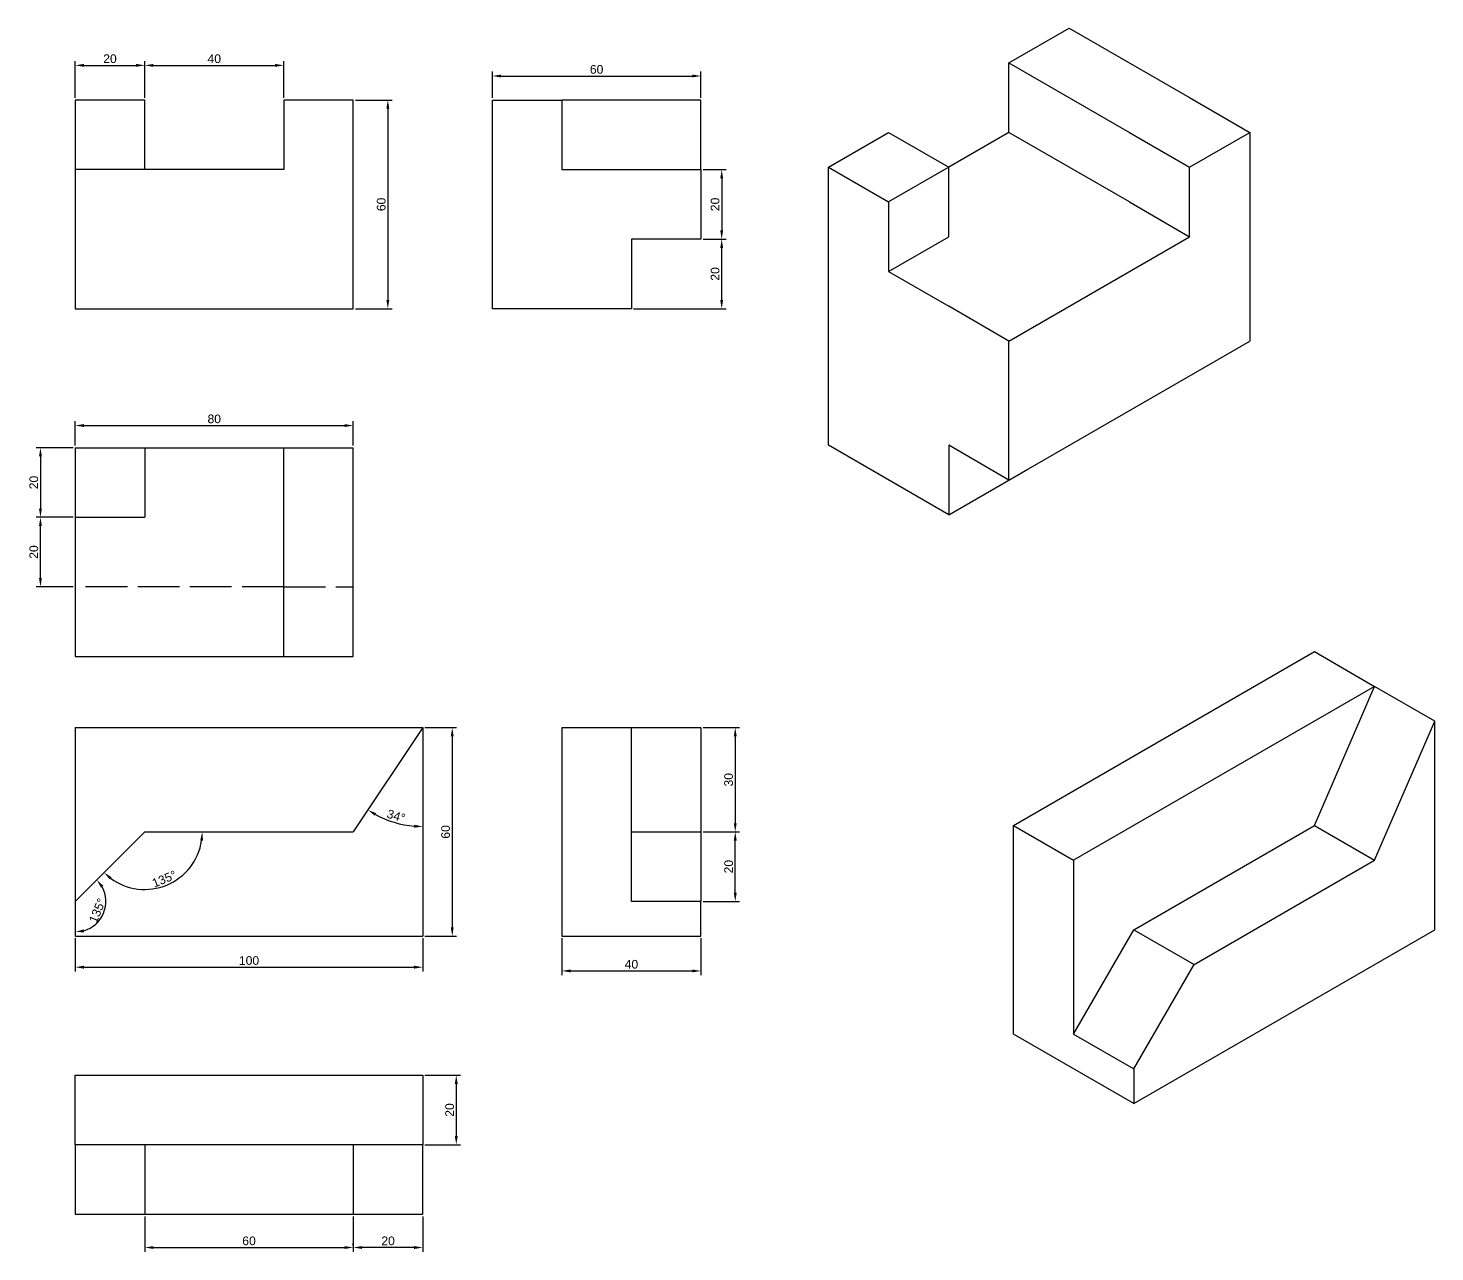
# Model space of a CAD drawing. Header units: millimetres. Extents: x 27 to 432, y 29 to 1603.
# Drawn here: x 26.7 to 431.4, y 809.3 to 1161.3 of the extents above; entities that cross this region are included whole.
import ezdxf

# ---------------------------------------------------------------- set-up
doc = ezdxf.new("R2010")
doc.units = ezdxf.units.MM
doc.linetypes.add('ACAD_ISO02W100', pattern=[15, 12, -3])
doc.layers.get('0').update_dxf_attribs({"color": 172})
doc.layers.add('traço', color=7, linetype='ACAD_ISO02W100')
doc.styles.get("Standard").update_dxf_attribs({"font": 'arial.ttf'})
doc.dimstyles.new('ISO-25', dxfattribs={"dimtxt": 2.5, "dimasz": 2.5, "dimexe": 1.25, "dimexo": 0.625, "dimtad": 1, "dimtxsty": 'Standard', "dimcen": 2.5, "dimadec": 0, "dimazin": 0, "dimtfac": 1, "dimtmove": 0, "dimatfit": 3, "dimfxl": 1, "dimarcsym": 0})

# ---------------------------------------------------------------- blocks, each defined once
blk = doc.blocks.new('*D35')
at = {"layer": 'Defpoints', "color": 0, "lineweight": -2, "transparency": 16777216}
for p, q in [((140.87, 960.12), (149.96, 960.12)), ((148.71, 957.62), (148.71, 902.62)), ((140.87, 900.12), (149.96, 900.12))]:
    blk.add_line(p, q, dxfattribs=at)
at = {"layer": 'Defpoints', "color": 0, "transparency": 16777216}
for p in [(140.25, 960.12), (140.25, 900.12), (148.71, 900.12)]:
    blk.add_point(p, dxfattribs=at)
for points in [[(148.29, 957.62), (149.12, 957.62), (148.71, 960.12)], [(148.29, 902.62), (149.12, 902.62), (148.71, 900.12)]]:
    blk.add_solid(points, dxfattribs=at)
at = {"layer": 'Defpoints', "color": 0, "transparency": 16777216, "insert": (146.81, 930.12), "char_height": 2.5, "attachment_point": 5, "rotation": 90}
blk.add_mtext('60', dxfattribs=at)
blk = doc.blocks.new('*D36')
at = {"layer": 'Defpoints', "color": 0, "lineweight": -2, "transparency": 16777216}
for p, q in [((220.87, 960.12), (231.38, 960.12)), ((230.13, 957.62), (230.13, 932.62)), ((220.87, 930.12), (231.38, 930.12))]:
    blk.add_line(p, q, dxfattribs=at)
at = {"layer": 'Defpoints', "color": 0, "transparency": 16777216}
for p in [(220.25, 960.12), (220.25, 930.12), (230.13, 930.12)]:
    blk.add_point(p, dxfattribs=at)
for points in [[(229.71, 957.62), (230.54, 957.62), (230.13, 960.12)], [(229.71, 932.62), (230.54, 932.62), (230.13, 930.12)]]:
    blk.add_solid(points, dxfattribs=at)
at = {"layer": 'Defpoints', "color": 0, "transparency": 16777216, "insert": (228.22, 945.12), "char_height": 2.5, "attachment_point": 5, "rotation": 90}
blk.add_mtext('30', dxfattribs=at)
blk = doc.blocks.new('*D37')
at = {"layer": 'Defpoints', "color": 0, "lineweight": -2, "transparency": 16777216}
for p, q in [((230.13, 912.62), (230.13, 927.62)), ((230.75, 930.12), (231.38, 930.12)), ((220.87, 910.12), (231.38, 910.12))]:
    blk.add_line(p, q, dxfattribs=at)
at = {"layer": 'Defpoints', "color": 0, "transparency": 16777216}
for p in [(230.13, 930.12), (230.13, 930.12), (220.25, 910.12)]:
    blk.add_point(p, dxfattribs=at)
for points in [[(229.71, 927.62), (230.54, 927.62), (230.13, 930.12)], [(229.71, 912.62), (230.54, 912.62), (230.13, 910.12)]]:
    blk.add_solid(points, dxfattribs=at)
at = {"layer": 'Defpoints', "color": 0, "transparency": 16777216, "insert": (228.23, 920.12), "char_height": 2.5, "attachment_point": 5, "rotation": 90}
blk.add_mtext('20', dxfattribs=at)
blk = doc.blocks.new('*D38')
at = {"layer": 'Defpoints', "color": 0, "lineweight": -2, "transparency": 16777216}
for p, q in [((40.25, 899.5), (40.25, 889.95)), ((140.25, 899.5), (140.25, 889.95)), ((42.75, 891.2), (137.75, 891.2))]:
    blk.add_line(p, q, dxfattribs=at)
at = {"layer": 'Defpoints', "color": 0, "transparency": 16777216}
for p in [(40.25, 900.12), (140.25, 900.12), (140.25, 891.2)]:
    blk.add_point(p, dxfattribs=at)
for points in [[(42.75, 891.62), (42.75, 890.78), (40.25, 891.2)], [(137.75, 891.62), (137.75, 890.78), (140.25, 891.2)]]:
    blk.add_solid(points, dxfattribs=at)
at = {"layer": 'Defpoints', "color": 0, "transparency": 16777216, "insert": (90.25, 893.1), "char_height": 2.5, "attachment_point": 5}
blk.add_mtext('100', dxfattribs=at)
blk = doc.blocks.new('*D39')
at = {"layer": 'Defpoints', "color": 0, "lineweight": -2, "transparency": 16777216}
for p, q in [((120.25, 819.5), (120.25, 809.31)), ((140.25, 819.5), (140.25, 809.31)), ((137.75, 810.56), (122.75, 810.56))]:
    blk.add_line(p, q, dxfattribs=at)
at = {"layer": 'Defpoints', "color": 0, "transparency": 16777216}
for p in [(120.25, 820.12), (140.25, 820.12), (120.25, 810.56)]:
    blk.add_point(p, dxfattribs=at)
for points in [[(122.75, 810.97), (122.75, 810.14), (120.25, 810.56)], [(137.75, 810.97), (137.75, 810.14), (140.25, 810.56)]]:
    blk.add_solid(points, dxfattribs=at)
at = {"layer": 'Defpoints', "color": 0, "transparency": 16777216, "insert": (130.25, 812.46), "char_height": 2.5, "attachment_point": 5}
blk.add_mtext('20', dxfattribs=at)
blk = doc.blocks.new('*D40')
at = {"layer": 'Defpoints', "color": 0, "lineweight": -2, "transparency": 16777216}
for p, q in [((60.25, 819.5), (60.25, 809.31)), ((62.75, 810.56), (117.75, 810.56)), ((120.25, 811.18), (120.25, 811.81))]:
    blk.add_line(p, q, dxfattribs=at)
at = {"layer": 'Defpoints', "color": 0, "transparency": 16777216}
for p in [(60.25, 820.12), (120.25, 810.56), (120.25, 810.56)]:
    blk.add_point(p, dxfattribs=at)
for points in [[(62.75, 810.97), (62.75, 810.14), (60.25, 810.56)], [(117.75, 810.97), (117.75, 810.14), (120.25, 810.56)]]:
    blk.add_solid(points, dxfattribs=at)
at = {"layer": 'Defpoints', "color": 0, "transparency": 16777216, "insert": (90.25, 812.46), "char_height": 2.5, "attachment_point": 5}
blk.add_mtext('60', dxfattribs=at)
blk = doc.blocks.new('*D41')
at = {"layer": 'Defpoints', "color": 0, "lineweight": -2, "transparency": 16777216}
for p, q in [((180.25, 899.5), (180.25, 888.87)), ((220.25, 899.5), (220.25, 888.87)), ((182.75, 890.12), (217.75, 890.12))]:
    blk.add_line(p, q, dxfattribs=at)
at = {"layer": 'Defpoints', "color": 0, "transparency": 16777216}
for p in [(180.25, 900.12), (220.25, 900.12), (220.25, 890.12)]:
    blk.add_point(p, dxfattribs=at)
for points in [[(182.75, 890.54), (182.75, 889.71), (180.25, 890.12)], [(217.75, 890.54), (217.75, 889.71), (220.25, 890.12)]]:
    blk.add_solid(points, dxfattribs=at)
at = {"layer": 'Defpoints', "color": 0, "transparency": 16777216, "insert": (200.25, 892.02), "char_height": 2.5, "attachment_point": 5}
blk.add_mtext('40', dxfattribs=at)
blk = doc.blocks.new('*D42')
at = {"layer": 'Defpoints', "color": 0, "lineweight": -2, "transparency": 16777216}
for p, q in [((140.87, 860.12), (151.12, 860.12)), ((149.87, 857.62), (149.87, 842.62)), ((140.87, 840.12), (151.12, 840.12))]:
    blk.add_line(p, q, dxfattribs=at)
at = {"layer": 'Defpoints', "color": 0, "transparency": 16777216}
for p in [(140.25, 860.12), (140.25, 840.12), (149.87, 840.12)]:
    blk.add_point(p, dxfattribs=at)
for points in [[(149.45, 857.62), (150.28, 857.62), (149.87, 860.12)], [(149.45, 842.62), (150.28, 842.62), (149.87, 840.12)]]:
    blk.add_solid(points, dxfattribs=at)
at = {"layer": 'Defpoints', "color": 0, "transparency": 16777216, "insert": (147.97, 850.12), "char_height": 2.5, "attachment_point": 5, "rotation": 90}
blk.add_mtext('20', dxfattribs=at)
blk = doc.blocks.new('*D43')
at = {"color": 0, "lineweight": -2, "transparency": 16777216}
for p, q in [((40.25, 1041.25), (40.25, 1048.26)), ((120.25, 1041.25), (120.25, 1048.26)), ((42.75, 1047.01), (117.75, 1047.01))]:
    blk.add_line(p, q, dxfattribs=at)
at = {"color": 0, "transparency": 16777216}
for points in [[(42.75, 1047.43), (42.75, 1046.59), (40.25, 1047.01)], [(117.75, 1047.43), (117.75, 1046.59), (120.25, 1047.01)]]:
    blk.add_solid(points, dxfattribs=at)
at = {"layer": 'Defpoints', "color": 0, "transparency": 16777216}
for p in [(120.25, 1047.01), (40.25, 1040.62), (120.25, 1040.62)]:
    blk.add_point(p, dxfattribs=at)
at = {"color": 0, "transparency": 16777216, "insert": (80.25, 1048.91), "char_height": 2.5, "attachment_point": 5}
blk.add_mtext('80', dxfattribs=at)
blk = doc.blocks.new('*D44')
at = {"color": 0, "lineweight": -2, "transparency": 16777216}
for p, q in [((40.25, 1141.25), (40.25, 1151.87)), ((42.75, 1150.62), (57.75, 1150.62)), ((60.25, 1141.25), (60.25, 1151.87))]:
    blk.add_line(p, q, dxfattribs=at)
at = {"color": 0, "transparency": 16777216}
for points in [[(42.75, 1151.04), (42.75, 1150.2), (40.25, 1150.62)], [(57.75, 1151.04), (57.75, 1150.2), (60.25, 1150.62)]]:
    blk.add_solid(points, dxfattribs=at)
at = {"layer": 'Defpoints', "color": 0, "transparency": 16777216}
for p in [(60.25, 1150.62), (40.25, 1140.62), (60.25, 1140.62)]:
    blk.add_point(p, dxfattribs=at)
at = {"color": 0, "transparency": 16777216, "insert": (50.25, 1152.52), "char_height": 2.5, "attachment_point": 5}
blk.add_mtext('20', dxfattribs=at)
blk = doc.blocks.new('*D45')
at = {"color": 0, "lineweight": -2, "transparency": 16777216}
for p, q in [((60.25, 1141.25), (60.25, 1151.87)), ((62.75, 1150.62), (97.75, 1150.62)), ((100.25, 1141.25), (100.25, 1151.87))]:
    blk.add_line(p, q, dxfattribs=at)
at = {"color": 0, "transparency": 16777216}
for points in [[(62.75, 1151.04), (62.75, 1150.2), (60.25, 1150.62)], [(97.75, 1151.04), (97.75, 1150.2), (100.25, 1150.62)]]:
    blk.add_solid(points, dxfattribs=at)
at = {"layer": 'Defpoints', "color": 0, "transparency": 16777216}
for p in [(100.25, 1150.62), (60.25, 1140.62), (100.25, 1140.62)]:
    blk.add_point(p, dxfattribs=at)
at = {"color": 0, "transparency": 16777216, "insert": (80.25, 1152.52), "char_height": 2.5, "attachment_point": 5}
blk.add_mtext('40', dxfattribs=at)
blk = doc.blocks.new('*D46')
at = {"color": 0, "lineweight": -2, "transparency": 16777216}
for p, q in [((120.87, 1140.62), (131.43, 1140.62)), ((130.18, 1138.12), (130.18, 1083.12)), ((120.87, 1080.62), (131.43, 1080.62))]:
    blk.add_line(p, q, dxfattribs=at)
at = {"color": 0, "transparency": 16777216}
for points in [[(129.76, 1138.12), (130.6, 1138.12), (130.18, 1140.62)], [(129.76, 1083.12), (130.6, 1083.12), (130.18, 1080.62)]]:
    blk.add_solid(points, dxfattribs=at)
at = {"layer": 'Defpoints', "color": 0, "transparency": 16777216}
for p in [(120.25, 1140.62), (120.25, 1080.62), (130.18, 1080.62)]:
    blk.add_point(p, dxfattribs=at)
at = {"color": 0, "transparency": 16777216, "insert": (128.28, 1110.62), "char_height": 2.5, "attachment_point": 5, "rotation": 90}
blk.add_mtext('60', dxfattribs=at)
blk = doc.blocks.new('*D47')
at = {"color": 0, "linetype": 'ByBlock', "lineweight": -2, "transparency": 16777216}
for p, q in [((220.87, 1100.62), (227.48, 1100.62)), ((226.23, 1083.12), (226.23, 1098.12)), ((200.87, 1080.62), (227.48, 1080.62))]:
    blk.add_line(p, q, dxfattribs=at)
for points in [[(225.81, 1098.12), (226.64, 1098.12), (226.23, 1100.62)], [(225.81, 1083.12), (226.64, 1083.12), (226.23, 1080.62)]]:
    blk.add_solid(points, dxfattribs=at)
at = {"layer": 'Defpoints', "color": 0, "linetype": 'ByBlock', "lineweight": -2, "transparency": 16777216}
for p in [(220.25, 1100.62), (226.23, 1100.62), (200.25, 1080.62)]:
    blk.add_point(p, dxfattribs=at)
at = {"color": 0, "linetype": 'ByBlock', "lineweight": -2, "transparency": 16777216, "insert": (224.33, 1090.62), "char_height": 2.5, "attachment_point": 5, "rotation": 90}
blk.add_mtext('20', dxfattribs=at)
blk = doc.blocks.new('*D48')
at = {"color": 0, "linetype": 'ByBlock', "lineweight": -2, "transparency": 16777216}
for p, q in [((220.87, 1120.62), (227.48, 1120.62)), ((226.23, 1118.12), (226.23, 1103.12)), ((226.85, 1100.62), (227.48, 1100.62))]:
    blk.add_line(p, q, dxfattribs=at)
for points in [[(225.81, 1118.12), (226.64, 1118.12), (226.23, 1120.62)], [(225.81, 1103.12), (226.64, 1103.12), (226.23, 1100.62)]]:
    blk.add_solid(points, dxfattribs=at)
at = {"layer": 'Defpoints', "color": 0, "linetype": 'ByBlock', "lineweight": -2, "transparency": 16777216}
for p in [(220.25, 1120.62), (226.23, 1100.62), (226.23, 1100.62)]:
    blk.add_point(p, dxfattribs=at)
at = {"color": 0, "linetype": 'ByBlock', "lineweight": -2, "transparency": 16777216, "insert": (224.33, 1110.62), "char_height": 2.5, "attachment_point": 5, "rotation": 90}
blk.add_mtext('20', dxfattribs=at)
blk = doc.blocks.new('*D49')
at = {"color": 0, "linetype": 'ByBlock', "lineweight": -2, "transparency": 16777216}
for p, q in [((160.25, 1141.25), (160.25, 1148.81)), ((162.75, 1147.56), (217.75, 1147.56)), ((220.25, 1141.25), (220.25, 1148.81))]:
    blk.add_line(p, q, dxfattribs=at)
for points in [[(162.75, 1147.98), (162.75, 1147.15), (160.25, 1147.56)], [(217.75, 1147.98), (217.75, 1147.15), (220.25, 1147.56)]]:
    blk.add_solid(points, dxfattribs=at)
at = {"layer": 'Defpoints', "color": 0, "linetype": 'ByBlock', "lineweight": -2, "transparency": 16777216}
for p in [(220.25, 1147.56), (160.25, 1140.62), (220.25, 1140.62)]:
    blk.add_point(p, dxfattribs=at)
at = {"color": 0, "linetype": 'ByBlock', "lineweight": -2, "transparency": 16777216, "insert": (190.25, 1149.46), "char_height": 2.5, "attachment_point": 5}
blk.add_mtext('60', dxfattribs=at)
blk = doc.blocks.new('*D50')
at = {"color": 0, "linetype": 'ByBlock', "lineweight": -2, "transparency": 16777216}
for p, q in [((39.62, 1040.62), (29, 1040.62)), ((30.25, 1038.12), (30.25, 1023.12)), ((39.62, 1020.62), (29, 1020.62))]:
    blk.add_line(p, q, dxfattribs=at)
for points in [[(29.83, 1038.12), (30.66, 1038.12), (30.25, 1040.62)], [(29.83, 1023.12), (30.66, 1023.12), (30.25, 1020.62)]]:
    blk.add_solid(points, dxfattribs=at)
at = {"layer": 'Defpoints', "color": 0, "linetype": 'ByBlock', "lineweight": -2, "transparency": 16777216}
for p in [(40.25, 1040.62), (30.25, 1020.62), (40.25, 1020.62)]:
    blk.add_point(p, dxfattribs=at)
at = {"color": 0, "linetype": 'ByBlock', "lineweight": -2, "transparency": 16777216, "insert": (28.34, 1030.62), "char_height": 2.5, "attachment_point": 5, "rotation": 90}
blk.add_mtext('20', dxfattribs=at)
blk = doc.blocks.new('*D51')
at = {"color": 0, "linetype": 'ByBlock', "lineweight": -2, "transparency": 16777216}
for p, q in [((29.62, 1020.62), (29, 1020.62)), ((30.25, 1003.12), (30.25, 1018.12)), ((39.62, 1000.62), (29, 1000.62))]:
    blk.add_line(p, q, dxfattribs=at)
for points in [[(29.83, 1018.12), (30.66, 1018.12), (30.25, 1020.62)], [(29.83, 1003.12), (30.66, 1003.12), (30.25, 1000.62)]]:
    blk.add_solid(points, dxfattribs=at)
at = {"layer": 'Defpoints', "color": 0, "linetype": 'ByBlock', "lineweight": -2, "transparency": 16777216}
for p in [(30.25, 1020.62), (30.25, 1020.62), (40.25, 1000.62)]:
    blk.add_point(p, dxfattribs=at)
at = {"color": 0, "linetype": 'ByBlock', "lineweight": -2, "transparency": 16777216, "insert": (28.34, 1010.62), "char_height": 2.5, "attachment_point": 5, "rotation": 90}
blk.add_mtext('20', dxfattribs=at)
blk = doc.blocks.new('*D78')
at = {"layer": 'Defpoints', "color": 0, "linetype": 'ByBlock', "lineweight": -2, "transparency": 16777216}
for p in [(140.25, 960.12), (140.25, 960.12), (129.37, 933.81), (120.25, 930.12), (140.25, 900.12)]:
    blk.add_point(p, dxfattribs=at)
at = {"layer": 'traço', "color": 0, "linetype": 'ByBlock', "lineweight": -2, "transparency": 16777216}
blk.add_arc((140.25, 960.12), 28.47, 241.3426, 264.9674, dxfattribs=at)
for points in [[(126.38, 934.78), (126.81, 935.5), (124.45, 936.43)], [(137.77, 932.18), (137.73, 931.34), (140.25, 931.65)]]:
    blk.add_solid(points, dxfattribs=at)
at = {"layer": 'traço', "color": 0, "linetype": 'ByBlock', "lineweight": -2, "transparency": 16777216, "insert": (132.55, 934.69), "char_height": 2.5, "attachment_point": 5, "rotation": 343.155}
blk.add_mtext('34°', dxfattribs=at)
blk = doc.blocks.new('*D79')
at = {"layer": 'Defpoints', "color": 0, "linetype": 'ByBlock', "lineweight": -2, "transparency": 16777216}
for p in [(40.25, 960.12), (60.25, 930.12), (40.25, 910.12), (46.48, 903.89), (40.25, 900.12)]:
    blk.add_point(p, dxfattribs=at)
at = {"layer": 'traço', "color": 0, "linetype": 'ByBlock', "lineweight": -2, "transparency": 16777216}
blk.add_arc((40.25, 910.12), 8.81, 286.3085, 28.6915, dxfattribs=at)
for points in [[(47.64, 914.1), (48.31, 914.6), (46.48, 916.35)], [(42.78, 901.25), (42.66, 902.08), (40.25, 901.31)]]:
    blk.add_solid(points, dxfattribs=at)
at = {"layer": 'traço', "color": 0, "linetype": 'ByBlock', "lineweight": -2, "transparency": 16777216, "insert": (46.63, 907.48), "char_height": 2.5, "attachment_point": 5, "rotation": 67.5}
blk.add_mtext('135°', dxfattribs=at)
blk = doc.blocks.new('*D80')
at = {"layer": 'Defpoints', "color": 0, "linetype": 'ByBlock', "lineweight": -2, "transparency": 16777216}
for p in [(60.25, 930.12), (60.25, 930.12), (120.25, 930.12), (60.25, 913.56), (40.25, 910.12)]:
    blk.add_point(p, dxfattribs=at)
at = {"layer": 'traço', "color": 0, "linetype": 'ByBlock', "lineweight": -2, "transparency": 16777216}
blk.add_arc((60.25, 930.12), 16.56, 233.6573, 351.3427, dxfattribs=at)
for points in [[(76.2, 927.66), (77.03, 927.6), (76.81, 930.12)], [(50.16, 916.47), (50.7, 917.1), (48.54, 918.41)]]:
    blk.add_solid(points, dxfattribs=at)
at = {"layer": 'traço', "color": 0, "linetype": 'ByBlock', "lineweight": -2, "transparency": 16777216, "insert": (65.86, 916.58), "char_height": 2.5, "attachment_point": 5, "rotation": 22.5}
blk.add_mtext('135°', dxfattribs=at)

msp = doc.modelspace()

# ---------------------------------------------------------------- linework, layer by layer
at = {"layer": 'Defpoints', "color": 0, "linetype": 'ByBlock', "lineweight": -2}
for p, q in [((308.868, 1151.329), (326.189, 1161.329)), ((326.189, 1161.329), (360.83, 1141.329)), ((308.868, 1131.329), (308.868, 1151.329)), ((308.868, 1151.329), (343.509, 1131.329)), ((360.83, 1141.329), (378.15, 1131.329)), ((256.907, 1121.329), (274.227, 1131.329)), ((274.227, 1131.329), (291.548, 1121.329)), ((308.868, 1131.329), (291.548, 1121.329)), ((326.189, 1121.329), (308.868, 1131.329)), ((343.509, 1131.329), (360.83, 1121.329)), ((360.83, 1121.329), (378.15, 1131.329)), ((378.15, 1131.329), (378.15, 1071.329)), ((256.907, 1041.329), (256.907, 1121.329)), ((256.907, 1121.329), (274.227, 1111.329)), ((291.548, 1121.329), (274.227, 1111.329)), ((291.548, 1101.329), (291.548, 1121.329)), ((343.509, 1111.329), (326.189, 1121.329)), ((360.83, 1101.329), (360.83, 1121.329)), ((60.246, 1120.62), (40.246, 1120.62)), ((274.227, 1111.329), (274.227, 1091.329)), ((343.509, 1111.329), (360.83, 1101.329)), ((274.227, 1091.329), (291.548, 1101.329)), ((308.868, 1071.329), (360.83, 1101.329)), ((274.227, 1091.329), (291.548, 1081.329)), ((308.868, 1071.329), (291.548, 1081.329)), ((308.868, 1031.329), (378.15, 1071.329)), ((308.868, 1031.329), (308.868, 1071.329)), ((291.548, 1021.329), (256.907, 1041.329)), ((291.548, 1041.329), (291.548, 1021.329)), ((308.868, 1031.329), (291.548, 1041.329)), ((291.548, 1021.329), (314.252, 1034.438))]:
    msp.add_line(p, q, dxfattribs=at)
at = {"layer": 'Defpoints', "color": 0}
for p, q in [((60.246, 1140.62), (40.246, 1140.62)), ((40.246, 1140.62), (40.246, 1080.62)), ((60.246, 1120.62), (60.246, 1140.62)), ((120.246, 1140.62), (100.246, 1140.62)), ((100.246, 1140.62), (100.246, 1120.62)), ((120.246, 1080.62), (120.246, 1140.62)), ((160.246, 1080.62), (160.246, 1140.62)), ((100.246, 1120.62), (60.246, 1120.62)), ((220.246, 1120.62), (220.246, 1100.62)), ((220.246, 1100.62), (200.246, 1100.62)), ((200.246, 1100.62), (200.246, 1080.62)), ((40.246, 1080.62), (120.246, 1080.62)), ((200.246, 1080.62), (160.246, 1080.62)), ((40.246, 1040.62), (120.246, 1040.62)), ((40.246, 1040.62), (40.246, 980.62)), ((60.246, 1040.62), (60.246, 1020.62)), ((100.246, 980.62), (100.246, 1040.62)), ((120.246, 980.62), (120.246, 1040.62)), ((40.246, 1020.62), (60.246, 1020.62)), ((40.246, 980.62), (120.246, 980.62)), ((310.148, 931.971), (396.751, 981.971)), ((396.751, 981.971), (414.071, 971.971)), ((414.071, 971.971), (327.469, 921.971)), ((396.751, 931.971), (414.071, 971.971)), ((431.392, 961.971), (414.071, 971.971)), ((40.246, 960.122), (140.246, 960.122)), ((40.246, 960.122), (40.246, 900.122)), ((140.246, 960.122), (120.246, 930.122)), ((140.246, 960.122), (140.246, 900.122)), ((180.246, 960.122), (180.246, 900.122)), ((180.246, 960.122), (200.246, 960.122)), ((200.246, 960.122), (220.246, 960.122)), ((200.246, 930.122), (200.246, 960.122)), ((220.246, 960.122), (220.246, 910.122)), ((414.071, 921.971), (431.392, 961.971)), ((431.392, 901.971), (431.392, 961.971)), ((310.148, 871.971), (310.148, 931.971)), ((310.148, 931.971), (327.469, 921.971)), ((344.789, 901.971), (396.751, 931.971)), ((396.751, 931.971), (414.071, 921.971)), ((60.246, 930.122), (40.246, 910.122)), ((60.246, 930.122), (120.246, 930.122)), ((200.246, 910.122), (200.246, 930.122)), ((200.246, 930.122), (220.246, 930.122)), ((327.469, 921.971), (327.469, 871.971)), ((362.11, 891.971), (414.071, 921.971)), ((220.246, 910.122), (200.246, 910.122)), ((220.246, 900.122), (220.246, 910.122)), ((40.246, 900.122), (140.246, 900.122)), ((180.246, 900.122), (220.246, 900.122)), ((327.469, 871.971), (344.789, 901.971)), ((344.789, 851.971), (431.392, 901.971)), ((344.789, 901.971), (362.11, 891.971)), ((344.789, 861.971), (362.11, 891.971)), ((344.789, 851.971), (310.148, 871.971)), ((327.469, 871.971), (344.789, 861.971)), ((40.246, 840.122), (40.246, 860.122)), ((40.246, 860.122), (140.246, 860.122)), ((140.246, 860.122), (140.246, 840.122)), ((344.789, 861.971), (344.789, 851.971)), ((60.246, 840.122), (40.246, 840.122)), ((40.246, 840.122), (40.246, 820.122)), ((120.246, 840.122), (60.246, 840.122)), ((60.246, 840.122), (60.246, 820.122)), ((140.246, 840.122), (120.246, 840.122)), ((120.246, 840.122), (120.246, 820.122)), ((140.246, 820.122), (140.246, 840.122)), ((40.246, 820.122), (140.246, 820.122))]:
    msp.add_line(p, q, dxfattribs=at)
msp.add_lwpolyline([(160.246, 1140.62), (180.246, 1140.62), (180.246, 1120.62), (220.246, 1120.62), (220.246, 1140.62), (180.246, 1140.62)], dxfattribs=at)
at = {"layer": 'traço', "color": 0}
for q in [(40.246, 1000.62), (120.246, 1000.62)]:
    msp.add_line((100.246, 1000.62), q, dxfattribs=at)

# ---------------------------------------------------------------- dimensions: what is measured, and where the dimension line sits
for base, p1, p2, picture, middle in [((60.246, 1150.62), (40.246, 1140.62), (60.246, 1140.62), '*D44', (50.246, 1152.522)), ((100.246, 1150.62), (60.246, 1140.62), (100.246, 1140.62), '*D45', (80.246, 1152.522))]:
    dim = msp.add_linear_dim(base=base, p1=p1, p2=p2, dimstyle='ISO-25')
    dim.commit()
    dim.dimension.update_dxf_attribs({"geometry": picture, "text_midpoint": middle})
at = {"linetype": 'ByBlock', "lineweight": -2}
dim = msp.add_linear_dim(base=(220.246, 1147.563), p1=(160.246, 1140.62), p2=(220.246, 1140.62), dimstyle='ISO-25', dxfattribs=at)
dim.commit()
dim.dimension.update_dxf_attribs({"geometry": '*D49', "text_midpoint": (190.246, 1149.464)})
dim = msp.add_linear_dim(base=(130.18, 1080.62), p1=(120.246, 1140.62), p2=(120.246, 1080.62), angle=90, dimstyle='ISO-25')
dim.commit()
dim.dimension.update_dxf_attribs({"geometry": '*D46', "text_midpoint": (128.279, 1110.62)})
for base, p1, p2, picture, middle in [((226.228, 1100.62), (220.246, 1120.62), (226.228, 1100.62), '*D48', (224.326, 1110.62)), ((226.228, 1100.62), (200.246, 1080.62), (220.246, 1100.62), '*D47', (224.326, 1090.62)), ((30.246, 1020.62), (40.246, 1040.62), (40.246, 1020.62), '*D50', (28.345, 1030.62)), ((30.246, 1020.62), (40.246, 1000.62), (30.246, 1020.62), '*D51', (28.345, 1010.62))]:
    dim = msp.add_linear_dim(base=base, p1=p1, p2=p2, angle=90, dimstyle='ISO-25', dxfattribs=at)
    dim.commit()
    dim.dimension.update_dxf_attribs({"geometry": picture, "text_midpoint": middle})
at = {"color": 5}
dim = msp.add_linear_dim(base=(120.246, 1047.011), p1=(40.246, 1040.62), p2=(120.246, 1040.62), dimstyle='ISO-25', dxfattribs=at)
dim.commit()
dim.dimension.update_dxf_attribs({"geometry": '*D43', "text_midpoint": (80.246, 1048.912)})
at = {"layer": 'Defpoints', "color": 5}
for base, p1, p2, picture, middle in [((148.708, 900.122), (140.246, 960.122), (140.246, 900.122), '*D35', (146.806, 930.122)), ((230.127, 930.122), (220.246, 960.122), (220.246, 930.122), '*D36', (228.225, 945.122)), ((230.127, 930.122), (220.246, 910.122), (230.127, 930.122), '*D37', (228.225, 920.122)), ((149.868, 840.122), (140.246, 860.122), (140.246, 840.122), '*D42', (147.967, 850.122))]:
    dim = msp.add_linear_dim(base=base, p1=p1, p2=p2, angle=90, dimstyle='ISO-25', dxfattribs=at)
    dim.commit()
    dim.dimension.update_dxf_attribs({"geometry": picture, "text_midpoint": middle})
for base, p1, p2, picture, middle in [((140.246, 891.201), (40.246, 900.122), (140.246, 900.122), '*D38', (90.246, 893.102)), ((220.246, 890.122), (180.246, 900.122), (220.246, 900.122), '*D41', (200.246, 892.024)), ((120.246, 810.558), (60.246, 820.122), (120.246, 810.558), '*D40', (90.246, 812.459)), ((120.246, 810.558), (140.246, 820.122), (120.246, 820.122), '*D39', (130.246, 812.459))]:
    dim = msp.add_linear_dim(base=base, p1=p1, p2=p2, dimstyle='ISO-25', dxfattribs=at)
    dim.commit()
    dim.dimension.update_dxf_attribs({"geometry": picture, "text_midpoint": middle})
at = {"layer": 'traço', "color": 5, "linetype": 'ByBlock', "lineweight": -2}
for base, line1, line2, picture, middle in [((46.478, 903.891), ((40.246, 960.122), (40.246, 900.122)), ((60.246, 930.122), (40.246, 910.122)), '*D79', (46.631, 907.478)), ((129.369, 933.811), ((140.246, 960.122), (140.246, 900.122)), ((140.246, 960.122), (120.246, 930.122)), '*D78', (132.547, 934.693)), ((60.246, 913.561), ((60.246, 930.122), (120.246, 930.122)), ((60.246, 930.122), (40.246, 910.122)), '*D80', (65.856, 916.579))]:
    dim = msp.add_angular_dim_2l(base=base, line1=line1, line2=line2, dimstyle='ISO-25', dxfattribs=at)
    dim.commit()
    dim.dimension.update_dxf_attribs({"geometry": picture, "text_midpoint": middle})

doc.saveas('drawing.dxf')
